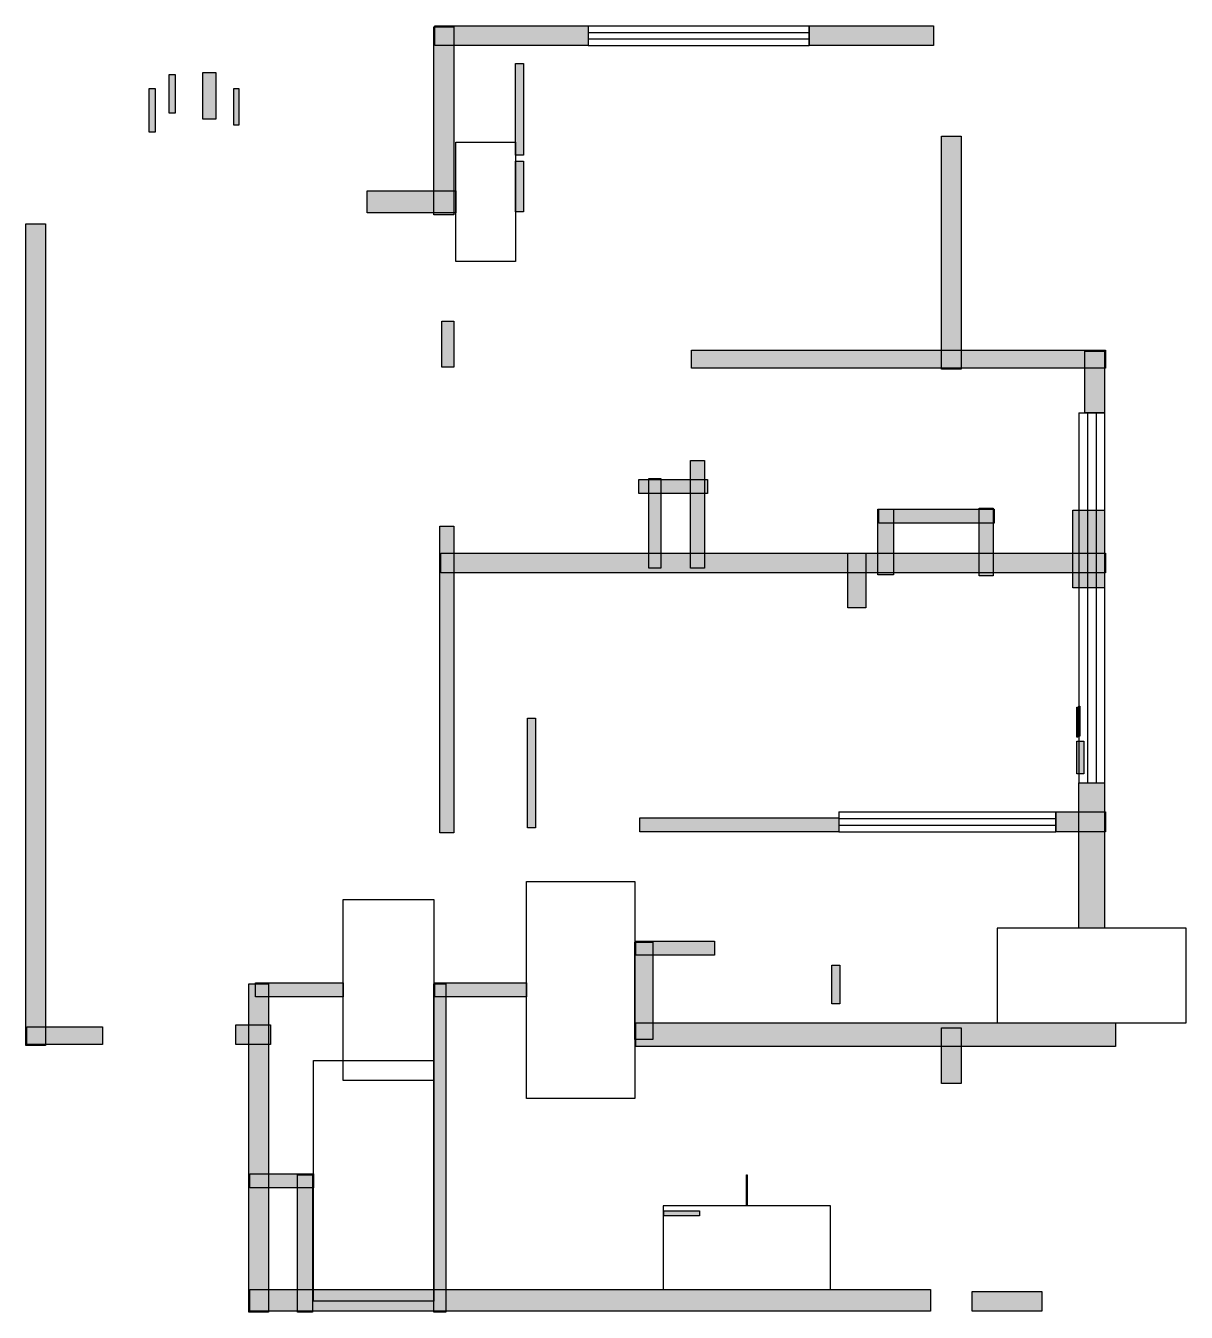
# Model space of a CAD drawing. Header units: centimetres. Extents: x 28 to 1054, y 24 to 1162.
import ezdxf

# ---------------------------------------------------------------- set-up
doc = ezdxf.new("R2010")
doc.units = ezdxf.units.CM
for name, color, linetype in [('DOORZONE', 2, 'Continuous'), ('WALL', 7, 'Continuous'), ('WINDOW', 5, 'Continuous')]:
    doc.layers.add(name, color=color, linetype=linetype)

msp = doc.modelspace()

# ---------------------------------------------------------------- hatches: boundary and pattern name
at = {"layer": 'WALL'}
h = msp.add_hatch(color=256, dxfattribs=at)
h.dxf.hatch_style = 1
h.paths.add_polyline_path([(388.96, 1160.72), (406.56, 1160.72), (406.56, 994.4), (388.96, 994.4)])
h = msp.add_hatch(color=256, dxfattribs=at)
h.dxf.hatch_style = 1
h.paths.add_polyline_path([(389.84, 1161.6), (525.36, 1161.6), (525.36, 1144), (389.84, 1144)])
h = msp.add_hatch(color=256, dxfattribs=at)
h.dxf.hatch_style = 1
h.paths.add_polyline_path([(720.72, 1161.6), (830.72, 1161.6), (830.72, 1144), (720.72, 1144)])
h = msp.add_hatch(color=256, dxfattribs=at)
h.dxf.hatch_style = 1
h.paths.add_polyline_path([(461.12, 1128.16), (468.16, 1128.16), (468.16, 1047.2), (461.12, 1047.2)])
h = msp.add_hatch(color=256, dxfattribs=at)
h.dxf.hatch_style = 1
h.paths.add_polyline_path([(154.88, 1118.48), (160.16, 1118.48), (160.16, 1084.16), (154.88, 1084.16)])
h = msp.add_hatch(color=256, dxfattribs=at)
h.dxf.hatch_style = 1
h.paths.add_polyline_path([(184.8, 1120.24), (196.24, 1120.24), (196.24, 1078.88), (184.8, 1078.88)])
h = msp.add_hatch(color=256, dxfattribs=at)
h.dxf.hatch_style = 1
h.paths.add_polyline_path([(137.28, 1106.16), (142.56, 1106.16), (142.56, 1067.44), (137.28, 1067.44)])
h = msp.add_hatch(color=256, dxfattribs=at)
h.dxf.hatch_style = 1
h.paths.add_polyline_path([(212.08, 1106.16), (216.48, 1106.16), (216.48, 1073.6), (212.08, 1073.6)])
h = msp.add_hatch(color=256, dxfattribs=at)
h.dxf.hatch_style = 1
h.paths.add_polyline_path([(837.76, 1063.92), (855.36, 1063.92), (855.36, 858), (837.76, 858)])
h = msp.add_hatch(color=256, dxfattribs=at)
h.dxf.hatch_style = 1
h.paths.add_polyline_path([(461.12, 1041.92), (468.16, 1041.92), (468.16, 997.04), (461.12, 997.04)])
h = msp.add_hatch(color=256, dxfattribs=at)
h.dxf.hatch_style = 1
h.paths.add_polyline_path([(330, 1015.52), (408.32, 1015.52), (408.32, 996.16), (330, 996.16)])
h = msp.add_hatch(color=256, dxfattribs=at)
h.dxf.hatch_style = 1
h.paths.add_polyline_path([(28.16, 986.48), (45.76, 986.48), (45.76, 259.6), (28.16, 259.6)])
h = msp.add_hatch(color=256, dxfattribs=at)
h.dxf.hatch_style = 1
h.paths.add_polyline_path([(396, 900.24), (406.56, 900.24), (406.56, 859.76), (396, 859.76)])
h = msp.add_hatch(color=256, dxfattribs=at)
h.dxf.hatch_style = 1
h.paths.add_polyline_path([(616.88, 874.72), (982.96, 874.72), (982.96, 858.88), (616.88, 858.88)])
h = msp.add_hatch(color=256, dxfattribs=at)
h.dxf.hatch_style = 1
h.paths.add_polyline_path([(964.48, 873.84), (982.08, 873.84), (982.08, 819.28), (964.48, 819.28)])
h = msp.add_hatch(color=256, dxfattribs=at)
h.dxf.hatch_style = 1
h.paths.add_polyline_path([(616, 777.04), (628.32, 777.04), (628.32, 682), (616, 682)])
h = msp.add_hatch(color=256, dxfattribs=at)
h.dxf.hatch_style = 1
h.paths.add_polyline_path([(570.24, 760.32), (630.96, 760.32), (630.96, 748), (570.24, 748)])
h = msp.add_hatch(color=256, dxfattribs=at)
h.dxf.hatch_style = 1
h.paths.add_polyline_path([(579.04, 761.2), (589.6, 761.2), (589.6, 682), (579.04, 682)])
h = msp.add_hatch(color=256, dxfattribs=at)
h.dxf.hatch_style = 1
h.paths.add_polyline_path([(781.44, 733.92), (795.52, 733.92), (795.52, 675.84), (781.44, 675.84)])
h = msp.add_hatch(color=256, dxfattribs=at)
h.dxf.hatch_style = 1
h.paths.add_polyline_path([(782.32, 733.92), (884.4, 733.92), (884.4, 721.6), (782.32, 721.6)])
h = msp.add_hatch(color=256, dxfattribs=at)
h.dxf.hatch_style = 1
h.paths.add_polyline_path([(871.2, 734.8), (883.52, 734.8), (883.52, 674.96), (871.2, 674.96)])
h = msp.add_hatch(color=256, dxfattribs=at)
h.dxf.hatch_style = 1
h.paths.add_polyline_path([(953.92, 733.04), (982.08, 733.04), (982.08, 664.4), (953.92, 664.4)])
h = msp.add_hatch(color=256, dxfattribs=at)
h.dxf.hatch_style = 1
h.paths.add_polyline_path([(394.24, 718.96), (406.56, 718.96), (406.56, 447.92), (394.24, 447.92)])
h = msp.add_hatch(color=256, dxfattribs=at)
h.dxf.hatch_style = 1
h.paths.add_polyline_path([(395.12, 695.2), (982.96, 695.2), (982.96, 677.6), (395.12, 677.6)])
h = msp.add_hatch(color=256, dxfattribs=at)
h.dxf.hatch_style = 1
h.paths.add_polyline_path([(755.04, 695.2), (770.88, 695.2), (770.88, 646.8), (755.04, 646.8)])
h = msp.add_hatch(color=256, dxfattribs=at)
h.dxf.hatch_style = 1
h.paths.add_polyline_path([(957.44, 558.8), (958.32, 558.8), (958.32, 532.4), (957.44, 532.4)])
h = msp.add_hatch(color=256, dxfattribs=at)
h.dxf.hatch_style = 1
h.paths.add_polyline_path([(959.2, 559.68), (960.08, 559.68), (960.08, 533.28), (959.2, 533.28)])
h = msp.add_hatch(color=256, dxfattribs=at)
h.dxf.hatch_style = 1
h.paths.add_polyline_path([(471.68, 549.12), (478.72, 549.12), (478.72, 452.32), (471.68, 452.32)])
h = msp.add_hatch(color=256, dxfattribs=at)
h.dxf.hatch_style = 1
h.paths.add_polyline_path([(957.44, 528.88), (963.6, 528.88), (963.6, 499.84), (957.44, 499.84)])
h = msp.add_hatch(color=256, dxfattribs=at)
h.dxf.hatch_style = 1
h.paths.add_polyline_path([(959.2, 491.92), (982.08, 491.92), (982.08, 363.44), (959.2, 363.44)])
h = msp.add_hatch(color=256, dxfattribs=at)
h.dxf.hatch_style = 1
h.paths.add_polyline_path([(571.12, 461.12), (747.12, 461.12), (747.12, 448.8), (571.12, 448.8)])
h = msp.add_hatch(color=256, dxfattribs=at)
h.dxf.hatch_style = 1
h.paths.add_polyline_path([(938.96, 466.4), (982.96, 466.4), (982.96, 448.8), (938.96, 448.8)])
h = msp.add_hatch(color=256, dxfattribs=at)
h.dxf.hatch_style = 1
h.paths.add_polyline_path([(566.72, 351.12), (582.56, 351.12), (582.56, 264.88), (566.72, 264.88)])
h = msp.add_hatch(color=256, dxfattribs=at)
h.dxf.hatch_style = 1
h.paths.add_polyline_path([(567.6, 352), (637.12, 352), (637.12, 339.68), (567.6, 339.68)])
h = msp.add_hatch(color=256, dxfattribs=at)
h.dxf.hatch_style = 1
h.paths.add_polyline_path([(740.96, 330.88), (748, 330.88), (748, 296.56), (740.96, 296.56)])
h = msp.add_hatch(color=256, dxfattribs=at)
h.dxf.hatch_style = 1
h.paths.add_polyline_path([(225.28, 314.16), (242.88, 314.16), (242.88, 23.76), (225.28, 23.76)])
h = msp.add_hatch(color=256, dxfattribs=at)
h.dxf.hatch_style = 1
h.paths.add_polyline_path([(231.44, 315.04), (308.88, 315.04), (308.88, 302.72), (231.44, 302.72)])
h = msp.add_hatch(color=256, dxfattribs=at)
h.dxf.hatch_style = 1
h.paths.add_polyline_path([(388.96, 314.16), (399.52, 314.16), (399.52, 23.76), (388.96, 23.76)])
h = msp.add_hatch(color=256, dxfattribs=at)
h.dxf.hatch_style = 1
h.paths.add_polyline_path([(389.84, 315.04), (470.8, 315.04), (470.8, 302.72), (389.84, 302.72)])
h = msp.add_hatch(color=256, dxfattribs=at)
h.dxf.hatch_style = 1
h.paths.add_polyline_path([(29.04, 276.32), (95.92, 276.32), (95.92, 260.48), (29.04, 260.48)])
h = msp.add_hatch(color=256, dxfattribs=at)
h.dxf.hatch_style = 1
h.paths.add_polyline_path([(213.84, 278.08), (244.64, 278.08), (244.64, 260.48), (213.84, 260.48)])
h = msp.add_hatch(color=256, dxfattribs=at)
h.dxf.hatch_style = 1
h.paths.add_polyline_path([(567.6, 279.84), (991.76, 279.84), (991.76, 258.72), (567.6, 258.72)])
h = msp.add_hatch(color=256, dxfattribs=at)
h.dxf.hatch_style = 1
h.paths.add_polyline_path([(837.76, 275.44), (855.36, 275.44), (855.36, 226.16), (837.76, 226.16)])
h = msp.add_hatch(color=256, dxfattribs=at)
h.dxf.hatch_style = 1
h.paths.add_polyline_path([(226.16, 146.08), (282.48, 146.08), (282.48, 133.76), (226.16, 133.76)])
h = msp.add_hatch(color=256, dxfattribs=at)
h.dxf.hatch_style = 1
h.paths.add_polyline_path([(268.4, 145.2), (281.6, 145.2), (281.6, 23.76), (268.4, 23.76)])
h = msp.add_hatch(color=256, dxfattribs=at)
h.dxf.hatch_style = 1
h.paths.add_polyline_path([(665.28, 145.2), (666.16, 145.2), (666.16, 117.92), (665.28, 117.92)])
h = msp.add_hatch(color=256, dxfattribs=at)
h.dxf.hatch_style = 1
h.paths.add_polyline_path([(592.24, 113.52), (623.92, 113.52), (623.92, 109.12), (592.24, 109.12)])
h = msp.add_hatch(color=256, dxfattribs=at)
h.dxf.hatch_style = 1
h.paths.add_polyline_path([(226.16, 44), (828.08, 44), (828.08, 24.64), (226.16, 24.64)])
h = msp.add_hatch(color=256, dxfattribs=at)
h.dxf.hatch_style = 1
h.paths.add_polyline_path([(865.04, 42.24), (926.64, 42.24), (926.64, 24.64), (865.04, 24.64)])

# ---------------------------------------------------------------- linework, layer by layer
at = {"layer": 'DOORZONE'}
for points in [[(408.32, 1058.64), (461.12, 1058.64), (461.12, 953.04), (408.32, 953.04)], [(470.8, 404.8), (566.72, 404.8), (566.72, 212.96), (470.8, 212.96)], [(308.88, 388.96), (388.96, 388.96), (388.96, 228.8), (308.88, 228.8)], [(887.04, 363.44), (887.04, 279.84), (1054.24, 279.84), (1054.24, 363.44)], [(282.48, 246.4), (388.96, 246.4), (388.96, 33.44), (282.48, 33.44)], [(591.8, 117.92), (591.8, 44), (739.64, 44), (739.64, 117.92)]]:
    msp.add_lwpolyline(points, close=True, dxfattribs=at)
at = {"layer": 'WALL'}
for points in [[(388.96, 1160.72), (406.56, 1160.72), (406.56, 994.4), (388.96, 994.4)], [(389.84, 1161.6), (525.36, 1161.6), (525.36, 1144), (389.84, 1144)], [(720.72, 1161.6), (830.72, 1161.6), (830.72, 1144), (720.72, 1144)], [(461.12, 1128.16), (468.16, 1128.16), (468.16, 1047.2), (461.12, 1047.2)], [(154.88, 1118.48), (160.16, 1118.48), (160.16, 1084.16), (154.88, 1084.16)], [(184.8, 1120.24), (196.24, 1120.24), (196.24, 1078.88), (184.8, 1078.88)], [(137.28, 1106.16), (142.56, 1106.16), (142.56, 1067.44), (137.28, 1067.44)], [(212.08, 1106.16), (216.48, 1106.16), (216.48, 1073.6), (212.08, 1073.6)], [(837.76, 1063.92), (855.36, 1063.92), (855.36, 858), (837.76, 858)], [(461.12, 1041.92), (468.16, 1041.92), (468.16, 997.04), (461.12, 997.04)], [(330, 1015.52), (408.32, 1015.52), (408.32, 996.16), (330, 996.16)], [(28.16, 986.48), (45.76, 986.48), (45.76, 259.6), (28.16, 259.6)], [(396, 900.24), (406.56, 900.24), (406.56, 859.76), (396, 859.76)], [(616.88, 874.72), (982.96, 874.72), (982.96, 858.88), (616.88, 858.88)], [(964.48, 873.84), (982.08, 873.84), (982.08, 819.28), (964.48, 819.28)], [(616, 777.04), (628.32, 777.04), (628.32, 682), (616, 682)], [(570.24, 760.32), (630.96, 760.32), (630.96, 748), (570.24, 748)], [(579.04, 761.2), (589.6, 761.2), (589.6, 682), (579.04, 682)], [(781.44, 733.92), (795.52, 733.92), (795.52, 675.84), (781.44, 675.84)], [(782.32, 733.92), (884.4, 733.92), (884.4, 721.6), (782.32, 721.6)], [(871.2, 734.8), (883.52, 734.8), (883.52, 674.96), (871.2, 674.96)], [(953.92, 733.04), (982.08, 733.04), (982.08, 664.4), (953.92, 664.4)], [(394.24, 718.96), (406.56, 718.96), (406.56, 447.92), (394.24, 447.92)], [(395.12, 695.2), (982.96, 695.2), (982.96, 677.6), (395.12, 677.6)], [(755.04, 695.2), (770.88, 695.2), (770.88, 646.8), (755.04, 646.8)], [(957.44, 558.8), (958.32, 558.8), (958.32, 532.4), (957.44, 532.4)], [(959.2, 559.68), (960.08, 559.68), (960.08, 533.28), (959.2, 533.28)], [(471.68, 549.12), (478.72, 549.12), (478.72, 452.32), (471.68, 452.32)], [(957.44, 528.88), (963.6, 528.88), (963.6, 499.84), (957.44, 499.84)], [(959.2, 491.92), (982.08, 491.92), (982.08, 363.44), (959.2, 363.44)], [(571.12, 461.12), (747.12, 461.12), (747.12, 448.8), (571.12, 448.8)], [(938.96, 466.4), (982.96, 466.4), (982.96, 448.8), (938.96, 448.8)], [(566.72, 351.12), (582.56, 351.12), (582.56, 264.88), (566.72, 264.88)], [(567.6, 352), (637.12, 352), (637.12, 339.68), (567.6, 339.68)], [(740.96, 330.88), (748, 330.88), (748, 296.56), (740.96, 296.56)], [(225.28, 314.16), (242.88, 314.16), (242.88, 23.76), (225.28, 23.76)], [(231.44, 315.04), (308.88, 315.04), (308.88, 302.72), (231.44, 302.72)], [(388.96, 314.16), (399.52, 314.16), (399.52, 23.76), (388.96, 23.76)], [(389.84, 315.04), (470.8, 315.04), (470.8, 302.72), (389.84, 302.72)], [(29.04, 276.32), (95.92, 276.32), (95.92, 260.48), (29.04, 260.48)], [(213.84, 278.08), (244.64, 278.08), (244.64, 260.48), (213.84, 260.48)], [(567.6, 279.84), (991.76, 279.84), (991.76, 258.72), (567.6, 258.72)], [(837.76, 275.44), (855.36, 275.44), (855.36, 226.16), (837.76, 226.16)], [(226.16, 146.08), (282.48, 146.08), (282.48, 133.76), (226.16, 133.76)], [(268.4, 145.2), (281.6, 145.2), (281.6, 23.76), (268.4, 23.76)], [(665.28, 145.2), (666.16, 145.2), (666.16, 117.92), (665.28, 117.92)], [(592.24, 113.52), (623.92, 113.52), (623.92, 109.12), (592.24, 109.12)], [(226.16, 44), (828.08, 44), (828.08, 24.64), (226.16, 24.64)], [(865.04, 42.24), (926.64, 42.24), (926.64, 24.64), (865.04, 24.64)]]:
    msp.add_lwpolyline(points, close=True, dxfattribs=at)
at = {"layer": 'WINDOW'}
for p, q in [((525.36, 1161.6), (720.72, 1161.6)), ((525.36, 1161.6), (525.36, 1144)), ((720.72, 1161.6), (720.72, 1144)), ((525.36, 1155.73), (720.72, 1155.73)), ((525.36, 1149.87), (720.72, 1149.87)), ((525.36, 1144), (720.72, 1144)), ((959.2, 819.28), (959.2, 491.92)), ((959.2, 819.28), (982.08, 819.28)), ((966.83, 819.28), (966.83, 491.92)), ((974.45, 819.28), (974.45, 491.92)), ((982.08, 819.28), (982.08, 491.92)), ((959.2, 491.92), (982.08, 491.92)), ((747.12, 466.4), (938.96, 466.4)), ((747.12, 466.4), (747.12, 448.8)), ((747.12, 460.53), (938.96, 460.53)), ((938.96, 466.4), (938.96, 448.8)), ((747.12, 454.67), (938.96, 454.67)), ((747.12, 448.8), (938.96, 448.8))]:
    msp.add_line(p, q, dxfattribs=at)

doc.saveas('drawing.dxf')
